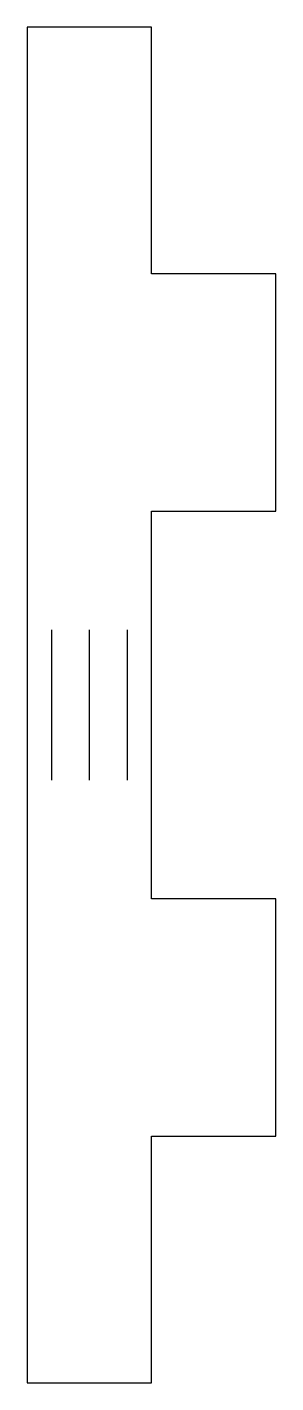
# Model space of a CAD drawing. Extents: x 0 to 6.6, y 0 to 36.
import ezdxf

# ---------------------------------------------------------------- set-up
doc = ezdxf.new("R2010")
doc.units = 0
doc.layers.add('Sketch048', color=7, linetype='CONTINUOUS')

msp = doc.modelspace()

# ---------------------------------------------------------------- linework, layer by layer
at = {"layer": 'Sketch048'}
for p, q in [((3.3, 36), (0, 36)), ((0, 36), (0, 0)), ((3.3, 29.45), (3.3, 36)), ((6.6, 29.45), (3.3, 29.45)), ((6.6, 23.15), (6.6, 29.45)), ((3.3, 12.85), (3.3, 23.15)), ((3.3, 23.15), (6.6, 23.15)), ((0.65, 20), (0.65, 16)), ((1.65, 20), (1.65, 16)), ((2.65, 20), (2.65, 16)), ((6.6, 12.85), (3.3, 12.85)), ((6.6, 6.55), (6.6, 12.85)), ((3.3, 0), (3.3, 6.55)), ((3.3, 6.55), (6.6, 6.55)), ((0, 0), (3.3, 0))]:
    msp.add_line(p, q, dxfattribs=at)

doc.saveas('drawing.dxf')
